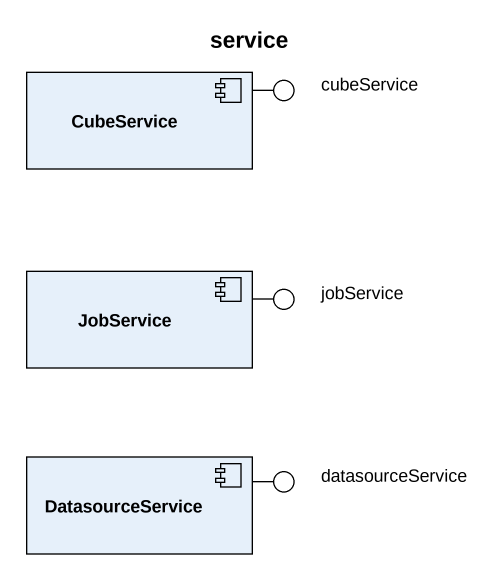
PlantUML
@startuml
title service
component CubeService
() cubeService
component JobService
() jobService
component DatasourceService
() datasourceService
CubeService -right- cubeService
JobService -right- jobService
DatasourceService -right- datasourceService
@enduml
